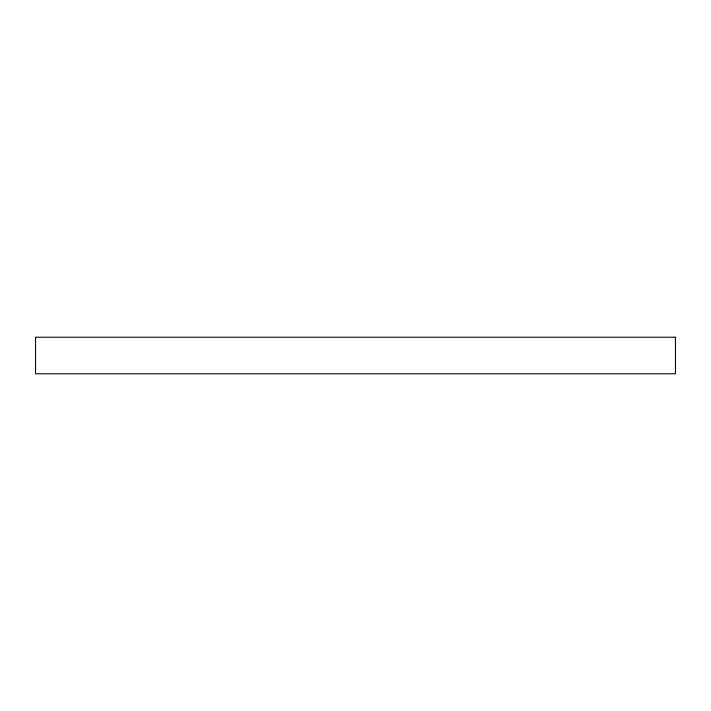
<?xml version="1.0" encoding="UTF-8"?>
<svg xmlns="http://www.w3.org/2000/svg" width="711" height="711" viewBox="0 0 711 711"><rect width="100%" height="100%" fill="white"/><g stroke="black" fill="none" stroke-linecap="round" stroke-linejoin="round"><path stroke-width="1.07" d="M675.45 337.218L35.55 337.218L35.55 373.782L675.45 373.782L675.45 337.218"/></g></svg>
